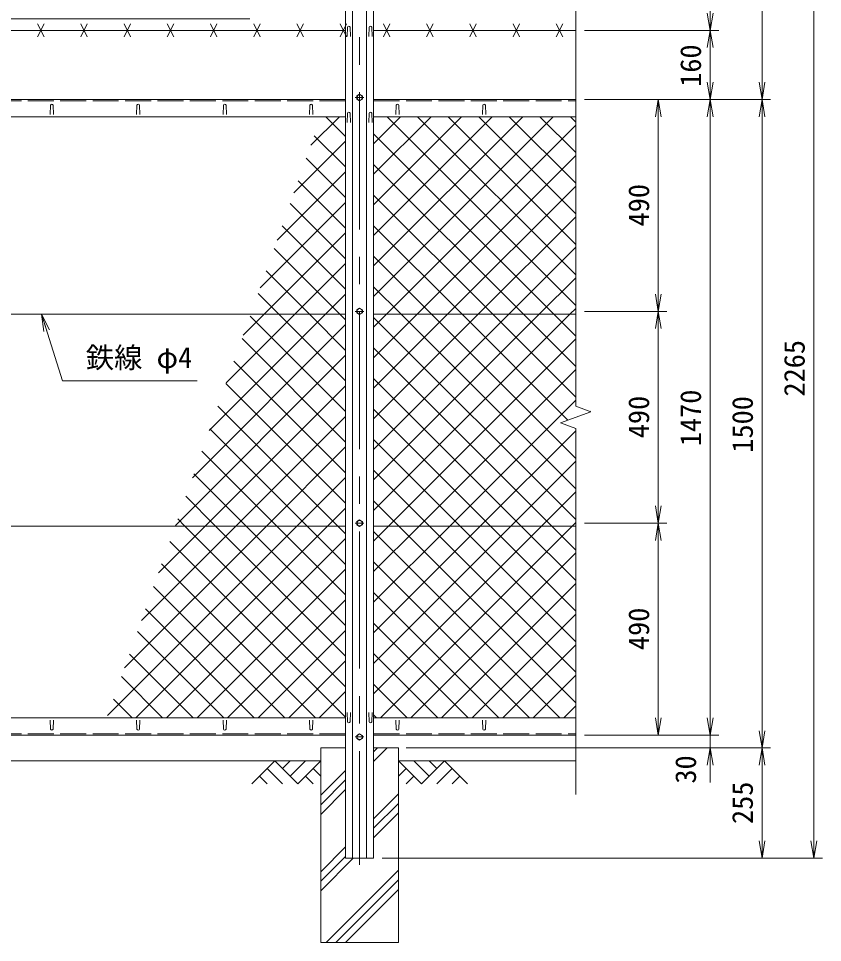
# Model space of a CAD drawing. Units: millimetres at full size. Extents: x -4200 to 4200, y -2970 to 2970.
# Drawn here: x -2169 to -309, y -356 to 1781 of the extents above; entities that cross this region are included whole.
import ezdxf
from ezdxf.enums import TextEntityAlignment as Align

# ---------------------------------------------------------------- set-up
doc = ezdxf.new("R2010")
doc.units = ezdxf.units.MM
doc.header["$LTSCALE"] = 10
doc.linetypes.add('DASHED', pattern=[7.5, 6, -1.5])
doc.linetypes.add('USER1', pattern=[50.8, 31.75, -6.35, 6.35, -6.35])
for name, color, linetype, lineweight in [('0-0_D-STR1', 1, 'Continuous', 18), ('0-1_D-BMK', 2, 'USER1', 13), ('0-2_D-STR-DIM', 7, 'Continuous', 13), ('0-3_D-STR3', 3, 'Continuous', 13), ('0-4_D-BGD', 7, 'Continuous', 18), ('0-5_D-STR4', 7, 'Continuous', 18), ('0-6_D-DCR-HCH', 7, 'Continuous', 13), ('0-7_D-STR-TXT', 7, 'Continuous', 13), ('0-8_0', 7, 'Continuous', 18), ('0-A_D-STR2', 7, 'Continuous', 13)]:
    doc.layers.add(name, color=color, linetype=linetype, lineweight=lineweight)
doc.styles.add('ＭＳ ゴシック', font='')
doc.styles.get('ＭＳ ゴシック').set_extended_font_data('MS Gothic')

# ---------------------------------------------------------------- blocks, each defined once
blk = doc.blocks.new('_Open')
at = {"layer": '0-8_0'}
blk.add_line((-10, 1.667), (0, 0), dxfattribs=at)
blk.add_lwpolyline([(-10, -1.667), (0, 0), (-10, 0)], dxfattribs=at)

msp = doc.modelspace()

# ---------------------------------------------------------------- linework, layer by layer
at = {"layer": '0-0_D-STR1'}
for p, q in [((-1395.97, -161.08), (-1395.97, 2103.92)), ((-1363.97, -161.08), (-1363.97, 2103.92)), ((-1347.47, -161.08), (-1347.47, 2103.92)), ((-1407.97, 1761.3), (-1408.72, 1739.8)), ((-1401.97, 1761.3), (-1401.22, 1739.8)), ((-1357.97, 1761.3), (-1358.72, 1739.8)), ((-1351.97, 1761.3), (-1351.22, 1739.8)), ((-1412.47, 1593.92), (-3354.97, 1593.92)), ((-1347.47, 1593.92), (-879.97, 1593.92)), ((-2094.97, 1580.79), (-2095.72, 1559.29)), ((-2088.97, 1580.79), (-2088.22, 1559.29)), ((-1894.97, 1580.79), (-1895.72, 1559.29)), ((-1888.97, 1580.79), (-1888.22, 1559.29)), ((-1694.97, 1580.79), (-1695.72, 1559.29)), ((-1688.97, 1580.79), (-1688.22, 1559.29)), ((-1494.97, 1580.79), (-1495.72, 1559.29)), ((-1488.97, 1580.79), (-1488.22, 1559.29)), ((-1407.97, 1562.3), (-1408.72, 1540.8)), ((-1401.97, 1562.3), (-1401.22, 1540.8)), ((-1357.97, 1562.3), (-1358.72, 1540.8)), ((-1351.97, 1562.3), (-1351.22, 1540.8)), ((-1294.97, 1580.79), (-1295.72, 1559.29)), ((-1288.97, 1580.79), (-1288.22, 1559.29)), ((-1094.97, 1580.79), (-1095.72, 1559.29)), ((-1088.97, 1580.79), (-1088.22, 1559.29)), ((-3354.97, 1553.92), (-1412.47, 1553.92)), ((-879.97, 1553.92), (-1347.47, 1553.92)), ((-1407.97, 154.25), (-1408.72, 175.75)), ((-1401.97, 154.25), (-1401.22, 175.75)), ((-1357.97, 154.25), (-1358.72, 175.75)), ((-1351.97, 154.25), (-1351.22, 175.75)), ((-3354.97, 163.92), (-1412.47, 163.92)), ((-2094.97, 137.05), (-2095.72, 158.55)), ((-2088.97, 137.05), (-2088.22, 158.55)), ((-1894.97, 137.05), (-1895.72, 158.55)), ((-1888.97, 137.05), (-1888.22, 158.55)), ((-1694.97, 137.05), (-1695.72, 158.55)), ((-1688.97, 137.05), (-1688.22, 158.55)), ((-1494.97, 137.05), (-1495.72, 158.55)), ((-1488.97, 137.05), (-1488.22, 158.55)), ((-879.97, 163.92), (-1347.47, 163.92)), ((-1294.97, 137.05), (-1295.72, 158.55)), ((-1288.97, 137.05), (-1288.22, 158.55)), ((-1094.97, 137.05), (-1095.72, 158.55)), ((-1088.97, 137.05), (-1088.22, 158.55)), ((-1412.47, 123.92), (-3354.97, 123.92)), ((-1347.47, 123.92), (-879.97, 123.92)), ((-1412.47, -161.08), (-1347.47, -161.08))]:
    msp.add_line(p, q, dxfattribs=at)
at = {"layer": '0-0_D-STR1', "linetype": 'DASHED'}
for p, q in [((-1412.47, 1590.92), (-3354.97, 1590.92)), ((-1347.47, 1590.92), (-879.97, 1590.92)), ((-1412.47, 126.92), (-3354.97, 126.92)), ((-1347.47, 126.92), (-879.97, 126.92))]:
    msp.add_line(p, q, dxfattribs=at)
at = {"layer": '0-0_D-STR1'}
msp.add_lwpolyline([(-1412.47, -161.08), (-1412.47, 2103.92), (-1347.47, 2103.92)], dxfattribs=at)
for centre, start, end in [((-1404.97, 1760.05), 22.61986, 157.38014), ((-1354.97, 1760.05), 22.61986, 157.38014), ((-2091.97, 1579.54), 22.61986, 157.38014), ((-1891.97, 1579.54), 22.61986, 157.38014), ((-1691.97, 1579.54), 22.61986, 157.38014), ((-1491.97, 1579.54), 22.61986, 157.38014), ((-1291.97, 1579.54), 22.61986, 157.38014), ((-1091.97, 1579.54), 22.61986, 157.38014), ((-1404.97, 1561.05), 22.61986, 157.38014), ((-1354.97, 1561.05), 22.61986, 157.38014), ((-1404.97, 155.5), 202.61986, 337.38014), ((-1354.97, 155.5), 202.61986, 337.38014), ((-2091.97, 138.3), 202.61986, 337.38014), ((-1891.97, 138.3), 202.61986, 337.38014), ((-1691.97, 138.3), 202.61986, 337.38014), ((-1491.97, 138.3), 202.61986, 337.38014), ((-1291.97, 138.3), 202.61986, 337.38014), ((-1091.97, 138.3), 202.61986, 337.38014)]:
    msp.add_arc(centre, 3.25, start, end, dxfattribs=at)
at = {"layer": '0-1_D-BMK'}
for p, q in [((-1379.97, 2118.92), (-1379.97, -176.08)), ((-1369.97, 1598.42), (-1389.97, 1598.42)), ((-1369.97, 1103.92), (-1389.97, 1103.92)), ((-1369.97, 613.92), (-1389.97, 613.92)), ((-1369.97, 119.42), (-1389.97, 119.42))]:
    msp.add_line(p, q, dxfattribs=at)
at = {"layer": '0-2_D-STR-DIM'}
for p, q in [((-879.97, 2153.37), (-879.97, 884.57)), ((-448.93, 1593.92), (-448.93, 2103.92)), ((-328.93, -161.08), (-328.93, 2103.92)), ((-568.93, 1753.92), (-568.93, 1903.92)), ((-859.97, 1753.92), (-548.93, 1753.92)), ((-859.97, 1753.92), (-548.93, 1753.92)), ((-568.93, 1593.92), (-568.93, 1753.92)), ((-859.97, 1593.92), (-668.93, 1593.92)), ((-859.97, 1593.92), (-548.93, 1593.92)), ((-859.97, 1593.92), (-428.93, 1593.92)), ((-859.97, 1593.92), (-428.93, 1593.92)), ((-859.97, 1593.92), (-548.93, 1593.92)), ((-688.93, 1103.92), (-688.93, 1593.92)), ((-568.93, 1593.92), (-568.93, 123.92)), ((-448.93, 1593.92), (-448.93, 93.92)), ((-859.97, 1103.92), (-668.93, 1103.92)), ((-859.97, 1103.92), (-668.93, 1103.92)), ((-688.93, 1103.92), (-688.93, 613.92)), ((-844.74, 871.74), (-879.97, 884.57)), ((-915.21, 846.09), (-844.74, 871.74)), ((-879.97, 833.27), (-915.21, 846.09)), ((-879.97, 833.27), (-879.97, -13.39)), ((-859.97, 613.92), (-668.93, 613.92)), ((-859.97, 613.92), (-668.93, 613.92)), ((-688.93, 123.92), (-688.93, 613.92)), ((-568.93, 163.92), (-568.93, 203.92)), ((-859.97, 123.92), (-668.93, 123.92)), ((-859.97, 123.92), (-548.93, 123.92)), ((-859.97, 123.92), (-548.93, 123.92)), ((-568.93, 123.92), (-568.93, 93.92)), ((-1272.2, 93.92), (-428.93, 93.92)), ((-1269.97, 93.92), (-548.93, 93.92)), ((-1269.97, 93.92), (-428.93, 93.92)), ((-448.93, 93.92), (-448.93, -161.08)), ((-568.93, 53.92), (-568.93, 13.92)), ((-1327.47, -161.08), (-428.93, -161.08)), ((-1327.47, -161.08), (-308.93, -161.08))]:
    msp.add_line(p, q, dxfattribs=at)
at = {"layer": '0-3_D-STR3'}
for p, q in [((-3354.97, 1753.92), (-1412.47, 1753.92)), ((-2124.97, 1768.92), (-2109.97, 1738.92)), ((-2124.97, 1738.92), (-2109.97, 1768.92)), ((-2024.97, 1768.92), (-2009.97, 1738.92)), ((-2024.97, 1738.92), (-2009.97, 1768.92)), ((-1924.97, 1768.92), (-1909.97, 1738.92)), ((-1924.97, 1738.92), (-1909.97, 1768.92)), ((-1824.97, 1768.92), (-1809.97, 1738.92)), ((-1824.97, 1738.92), (-1809.97, 1768.92)), ((-1724.97, 1768.92), (-1709.97, 1738.92)), ((-1724.97, 1738.92), (-1709.97, 1768.92)), ((-1624.97, 1768.92), (-1609.97, 1738.92)), ((-1624.97, 1738.92), (-1609.97, 1768.92)), ((-1524.97, 1768.92), (-1509.97, 1738.92)), ((-1524.97, 1738.92), (-1509.97, 1768.92)), ((-1424.97, 1768.92), (-1409.97, 1738.92)), ((-1424.97, 1738.92), (-1409.97, 1768.92)), ((-1347.47, 1753.92), (-879.97, 1753.92)), ((-1324.97, 1768.92), (-1309.97, 1738.92)), ((-1324.97, 1738.92), (-1309.97, 1768.92)), ((-1224.97, 1768.92), (-1209.97, 1738.92)), ((-1224.97, 1738.92), (-1209.97, 1768.92)), ((-1124.97, 1768.92), (-1109.97, 1738.92)), ((-1124.97, 1738.92), (-1109.97, 1768.92)), ((-1024.97, 1768.92), (-1009.97, 1738.92)), ((-1024.97, 1738.92), (-1009.97, 1768.92)), ((-924.97, 1768.92), (-909.97, 1738.92)), ((-924.97, 1738.92), (-909.97, 1768.92)), ((-1379.97, 1605.92), (-1386.47, 1602.17)), ((-1373.47, 1602.17), (-1379.97, 1605.92)), ((-1386.47, 1602.17), (-1386.47, 1594.66)), ((-1386.47, 1594.66), (-1379.97, 1590.91)), ((-1379.97, 1590.91), (-1373.47, 1594.66)), ((-1373.47, 1594.66), (-1373.47, 1602.17)), ((-1412.47, 1097.17), (-3354.97, 1097.17)), ((-1379.97, 1111.42), (-1386.47, 1107.67)), ((-1386.47, 1107.67), (-1386.47, 1100.16)), ((-1386.47, 1100.16), (-1379.97, 1096.41)), ((-1373.47, 1107.67), (-1379.97, 1111.42)), ((-1379.97, 1096.41), (-1373.47, 1100.16)), ((-1373.47, 1100.16), (-1373.47, 1107.67)), ((-879.97, 1097.17), (-1347.47, 1097.17)), ((-1412.47, 607.17), (-3354.97, 607.17)), ((-879.97, 607.17), (-1347.47, 607.17))]:
    msp.add_line(p, q, dxfattribs=at)
for points in [[(-1373.47, 617.67), (-1379.97, 621.42), (-1386.47, 617.67), (-1386.47, 610.16), (-1379.97, 606.41), (-1373.47, 610.16)], [(-1373.47, 115.66), (-1379.97, 111.91), (-1386.47, 115.66), (-1386.47, 123.17), (-1379.97, 126.92), (-1373.47, 123.17)]]:
    msp.add_lwpolyline(points, close=True, dxfattribs=at)
for centre in [(-1379.97, 1598.42), (-1379.97, 1103.92), (-1379.97, 613.92), (-1379.97, 119.42)]:
    msp.add_circle(centre, 6.25, dxfattribs=at)
at = {"layer": '0-4_D-BGD'}
for p, q in [((-1469.97, 63.92), (-3289.97, 63.92)), ((-1289.97, 63.92), (-879.97, 63.92))]:
    msp.add_line(p, q, dxfattribs=at)
at = {"layer": '0-5_D-STR4'}
for p, q in [((-1469.97, 93.92), (-1469.97, -356.08)), ((-1412.47, 93.92), (-1469.97, 93.92)), ((-1289.97, 93.92), (-1347.47, 93.92)), ((-1289.97, 93.92), (-1289.97, -356.08)), ((-1289.97, -356.08), (-1469.97, -356.08))]:
    msp.add_line(p, q, dxfattribs=at)
at = {"layer": '0-6_D-DCR-HCH'}
for p, q in [((-1347.47, 62.86), (-1316.41, 93.92)), ((-1347.47, 84.95), (-1338.51, 93.92)), ((-1576.4, 63.92), (-1629.61, 10.71)), ((-1594.14, 46.18), (-1558.5, 10.71)), ((-1576.4, 63.92), (-1523.19, 10.71)), ((-1558.66, 46.18), (-1540.92, 63.92)), ((-1540.92, 28.44), (-1505.45, 63.92)), ((-1523.19, 10.71), (-1469.97, 63.92)), ((-1487.71, 46.18), (-1469.97, 28.52)), ((-1236.76, 10.71), (-1289.97, 63.92)), ((-1272.24, 46.18), (-1289.97, 28.52)), ((-1219.03, 28.44), (-1254.5, 63.92)), ((-1183.55, 63.92), (-1236.76, 10.71)), ((-1201.2, 46.09), (-1219.03, 63.92)), ((-1165.81, 46.18), (-1201.45, 10.71)), ((-1183.55, 63.92), (-1130.34, 10.71)), ((-1611.87, 28.44), (-1594.05, 10.71)), ((-1505.45, 28.44), (-1487.63, 10.71)), ((-1469.97, -15.45), (-1412.47, 42.05)), ((-1254.5, 28.44), (-1272.32, 10.71)), ((-1148.08, 28.44), (-1165.89, 10.71)), ((-1469.97, -37.55), (-1412.47, 19.95)), ((-1469.97, -59.64), (-1412.47, -2.14)), ((-1347.47, -69.73), (-1289.97, -12.23)), ((-1347.47, -91.82), (-1289.97, -34.32)), ((-1347.47, -113.92), (-1289.97, -56.42)), ((-1469.97, -192.23), (-1412.47, -134.73)), ((-1469.97, -214.32), (-1412.47, -156.82)), ((-1469.97, -236.42), (-1394.64, -161.08)), ((-1457.05, -356.08), (-1289.97, -189)), ((-1434.96, -356.08), (-1289.97, -211.1)), ((-1412.86, -356.08), (-1289.97, -233.2))]:
    msp.add_line(p, q, dxfattribs=at)
at = {"layer": '0-7_D-STR-TXT'}
for points in [[(-1633.52, 1780.2), (-2331.4, 1780.2), (-2388.31, 1595.83)], [(-1755.92, 943.54), (-2067.25, 943.54), (-2115.34, 1095.26)]]:
    msp.add_lwpolyline(points, dxfattribs=at)
at = {"layer": '0-A_D-STR2'}
for p, q in [((-1492.55, 1488.06), (-1426.69, 1553.92)), ((-1412.47, 1508.52), (-1457.87, 1553.92)), ((-1347.47, 1491.71), (-1285.27, 1553.92)), ((-1347.47, 1421), (-1214.56, 1553.92)), ((-1347.47, 1350.29), (-1143.85, 1553.92)), ((-1347.47, 1279.58), (-1073.14, 1553.92)), ((-1347.47, 1208.87), (-1002.43, 1553.92)), ((-1347.47, 1138.16), (-931.72, 1553.92)), ((-879.97, 1117.44), (-1316.45, 1553.92)), ((-879.97, 1188.15), (-1245.74, 1553.92)), ((-879.97, 1258.86), (-1175.03, 1553.92)), ((-879.97, 1329.57), (-1104.32, 1553.92)), ((-879.97, 1400.28), (-1033.61, 1553.92)), ((-879.97, 1470.99), (-962.9, 1553.92)), ((-879.97, 1541.7), (-892.19, 1553.92)), ((-1531.74, 1378.16), (-1412.47, 1497.42)), ((-1412.47, 1437.81), (-1484.71, 1510.04)), ((-1412.47, 1367.1), (-1503.3, 1457.92)), ((-1247.05, 1097.17), (-879.97, 1464.24)), ((-1570.94, 1268.25), (-1412.47, 1426.71)), ((-1412.47, 1296.38), (-1521.89, 1405.8)), ((-1176.34, 1097.17), (-879.97, 1393.53)), ((-1610.13, 1158.35), (-1412.47, 1356)), ((-1412.47, 1225.67), (-1540.47, 1353.67)), ((-1105.63, 1097.17), (-879.97, 1322.82)), ((-1600.6, 1097.17), (-1412.47, 1285.29)), ((-1412.47, 1154.96), (-1559.06, 1301.55)), ((-1425.39, 1097.17), (-1577.65, 1249.43)), ((-1034.91, 1097.17), (-879.97, 1252.11)), ((-1213.26, 1097.17), (-1347.47, 1231.38)), ((-1496.1, 1097.17), (-1596.24, 1197.3)), ((-1529.89, 1097.17), (-1412.47, 1214.58)), ((-1283.97, 1097.17), (-1347.47, 1160.67)), ((-1566.81, 1097.17), (-1614.82, 1145.18)), ((-1459.18, 1097.17), (-1412.47, 1143.87)), ((-1727.71, 828.64), (-1459.18, 1097.17)), ((-1688.51, 938.54), (-1529.89, 1097.17)), ((-1649.32, 1048.45), (-1600.6, 1097.17)), ((-1412.47, 872.12), (-1633.41, 1093.06)), ((-1412.47, 942.83), (-1566.81, 1097.17)), ((-1412.47, 1013.54), (-1496.1, 1097.17)), ((-1412.47, 1084.25), (-1425.39, 1097.17)), ((-1347.47, 996.74), (-1247.05, 1097.17)), ((-1347.47, 926.03), (-1176.34, 1097.17)), ((-1347.47, 855.32), (-1105.63, 1097.17)), ((-1347.47, 784.61), (-1034.91, 1097.17)), ((-879.97, 693.17), (-1283.97, 1097.17)), ((-879.97, 763.88), (-1213.26, 1097.17)), ((-1766.9, 718.74), (-1412.47, 1073.16)), ((-879.97, 622.46), (-1347.47, 1089.96)), ((-1412.47, 801.41), (-1652, 1040.94)), ((-1312.78, 607.17), (-879.97, 1039.98)), ((-935.39, 607.17), (-1347.47, 1019.25)), ((-1806.09, 608.83), (-1412.47, 1002.45)), ((-1412.47, 730.7), (-1670.59, 988.81)), ((-1242.07, 607.17), (-879.97, 969.26)), ((-1006.1, 607.17), (-1347.47, 948.54)), ((-1737.05, 607.17), (-1412.47, 931.74)), ((-1412.47, 659.99), (-1689.17, 936.69)), ((-1171.36, 607.17), (-879.97, 898.55)), ((-1430.36, 607.17), (-1707.76, 884.57)), ((-1076.81, 607.17), (-1347.47, 877.83)), ((-1666.34, 607.17), (-1412.47, 861.03)), ((-845.96, 871.3), (-847.37, 872.7)), ((-1501.07, 607.17), (-1726.35, 832.44)), ((-1100.65, 607.17), (-879.97, 827.84)), ((-1147.52, 607.17), (-1347.47, 807.12)), ((-1571.78, 607.17), (-1744.94, 780.32)), ((-1595.63, 607.17), (-1412.47, 790.32)), ((-1029.94, 607.17), (-879.97, 757.13)), ((-1642.5, 607.17), (-1763.53, 728.2)), ((-1218.23, 607.17), (-1347.47, 736.41)), ((-1524.91, 607.17), (-1412.47, 719.61)), ((-1713.21, 607.17), (-1782.11, 676.07)), ((-1288.94, 607.17), (-1347.47, 665.7)), ((-1783.92, 607.17), (-1800.7, 623.95)), ((-1962.86, 169.22), (-1524.91, 607.17)), ((-1923.67, 279.12), (-1595.63, 607.17)), ((-1884.48, 389.03), (-1666.34, 607.17)), ((-1845.28, 498.93), (-1737.05, 607.17)), ((-1412.47, 235.72), (-1783.92, 607.17)), ((-1412.47, 306.44), (-1713.21, 607.17)), ((-1412.47, 377.15), (-1642.5, 607.17)), ((-1412.47, 447.86), (-1571.78, 607.17)), ((-1412.47, 518.57), (-1501.07, 607.17)), ((-1412.47, 589.28), (-1430.36, 607.17)), ((-1347.47, 572.48), (-1312.78, 607.17)), ((-1347.47, 501.76), (-1242.07, 607.17)), ((-1347.47, 431.05), (-1171.36, 607.17)), ((-1347.47, 360.34), (-1100.65, 607.17)), ((-1347.47, 289.63), (-1029.94, 607.17)), ((-879.97, 198.2), (-1288.94, 607.17)), ((-879.97, 268.91), (-1218.23, 607.17)), ((-879.97, 339.62), (-1147.52, 607.17)), ((-879.97, 410.33), (-1076.81, 607.17)), ((-879.97, 481.04), (-1006.1, 607.17)), ((-879.97, 551.75), (-935.39, 607.17)), ((-1826.74, 163.92), (-1412.47, 578.19)), ((-916.4, 163.92), (-1347.47, 594.99)), ((-1412.47, 165.01), (-1819.29, 571.83)), ((-1261.06, 163.92), (-879.97, 545)), ((-1482.09, 163.92), (-1837.88, 519.7)), ((-987.11, 163.92), (-1347.47, 524.28)), ((-1756.03, 163.92), (-1412.47, 507.48)), ((-1190.35, 163.92), (-879.97, 474.29)), ((-1552.8, 163.92), (-1856.46, 467.58)), ((-1057.82, 163.92), (-1347.47, 453.57)), ((-1685.32, 163.92), (-1412.47, 436.76)), ((-1623.51, 163.92), (-1875.05, 415.46)), ((-1119.64, 163.92), (-879.97, 403.58)), ((-1614.61, 163.92), (-1412.47, 366.05)), ((-1128.53, 163.92), (-1347.47, 382.86)), ((-1694.22, 163.92), (-1893.64, 363.34)), ((-1048.93, 163.92), (-879.97, 332.87)), ((-1764.93, 163.92), (-1912.23, 311.21)), ((-1199.25, 163.92), (-1347.47, 312.15)), ((-1543.9, 163.92), (-1412.47, 295.34)), ((-1835.64, 163.92), (-1930.81, 259.09)), ((-978.21, 163.92), (-879.97, 262.16)), ((-1269.96, 163.92), (-1347.47, 241.44)), ((-1473.19, 163.92), (-1412.47, 224.63)), ((-1906.35, 163.92), (-1949.4, 206.97)), ((-907.5, 163.92), (-879.97, 191.45)), ((-1340.67, 163.92), (-1347.47, 170.72))]:
    msp.add_line(p, q, dxfattribs=at)
for points in [[(-1347.47, 1067.45), (-1317.76, 1097.17), (-879.97, 1534.95)], [(-879.97, 1046.73), (-930.41, 1097.17), (-1347.47, 1514.23)], [(-879.97, 976.02), (-1001.12, 1097.17), (-1347.47, 1443.52)], [(-879.97, 905.31), (-1071.84, 1097.17), (-1347.47, 1372.81)], [(-897.81, 852.43), (-1142.55, 1097.17), (-1347.47, 1302.1)], [(-1347.47, 713.9), (-964.2, 1097.17), (-879.97, 1181.4)], [(-1347.47, 643.19), (-893.49, 1097.17), (-879.97, 1110.69)], [(-1347.47, 218.92), (-959.23, 607.17), (-879.97, 686.42)], [(-1897.45, 163.92), (-1454.2, 607.17), (-1412.47, 648.9)], [(-1331.77, 163.92), (-888.52, 607.17), (-879.97, 615.71)]]:
    msp.add_lwpolyline(points, dxfattribs=at)

# ---------------------------------------------------------------- block references
at = {"layer": '0-2_D-STR-DIM', "xscale": 4, "yscale": 4}
for p, rotation in [((-568.93, 1753.92), 270), ((-568.93, 1753.92), 90), ((-568.93, 1593.92), 270), ((-448.93, 1593.92), 270), ((-688.93, 1593.92), 90), ((-568.93, 1593.92), 90), ((-448.93, 1593.92), 90), ((-688.93, 1103.92), 270), ((-688.93, 1103.92), 90), ((-688.93, 613.92), 270), ((-688.93, 613.92), 90), ((-688.93, 123.92), 270), ((-568.93, 123.92), 270), ((-568.93, 123.92), 270), ((-448.93, 93.92), 270), ((-568.93, 93.92), 90), ((-448.93, 93.92), 90), ((-448.93, -161.08), 270), ((-328.93, -161.08), 270)]:
    msp.add_blockref('_Open', p, dxfattribs=dict(at, rotation=rotation))
at = {"layer": '0-7_D-STR-TXT', "xscale": 4, "yscale": 4, "rotation": 107.58773}
msp.add_blockref('_Open', (-2115.95, 1097.17), dxfattribs=at)

# ---------------------------------------------------------------- texts
at = {"layer": '0-2_D-STR-DIM', "style": 'ＭＳ ゴシック'}
for s, p in [('160', (-575.68, 1623.25)), ('490', (-695.68, 1300.41)), ('2265', (-335.68, 906.79)), ('1470', (-575.68, 792)), ('490', (-695.68, 810.41)), ('1500', (-455.68, 777)), ('490', (-695.68, 320.41)), ('30', (-587.19, 11.49)), ('255', (-455.68, -81.95))]:
    msp.add_text(s, height=48.09, rotation=90, dxfattribs=at).set_placement(p, align=Align.BOTTOM_LEFT)
at = {"layer": '0-7_D-STR-TXT', "style": 'ＭＳ ゴシック'}
msp.add_text('鉄線 φ4', height=48.09, dxfattribs=at).set_placement((-2013.53, 958.41), align=Align.BOTTOM_LEFT)

doc.saveas('drawing.dxf')
